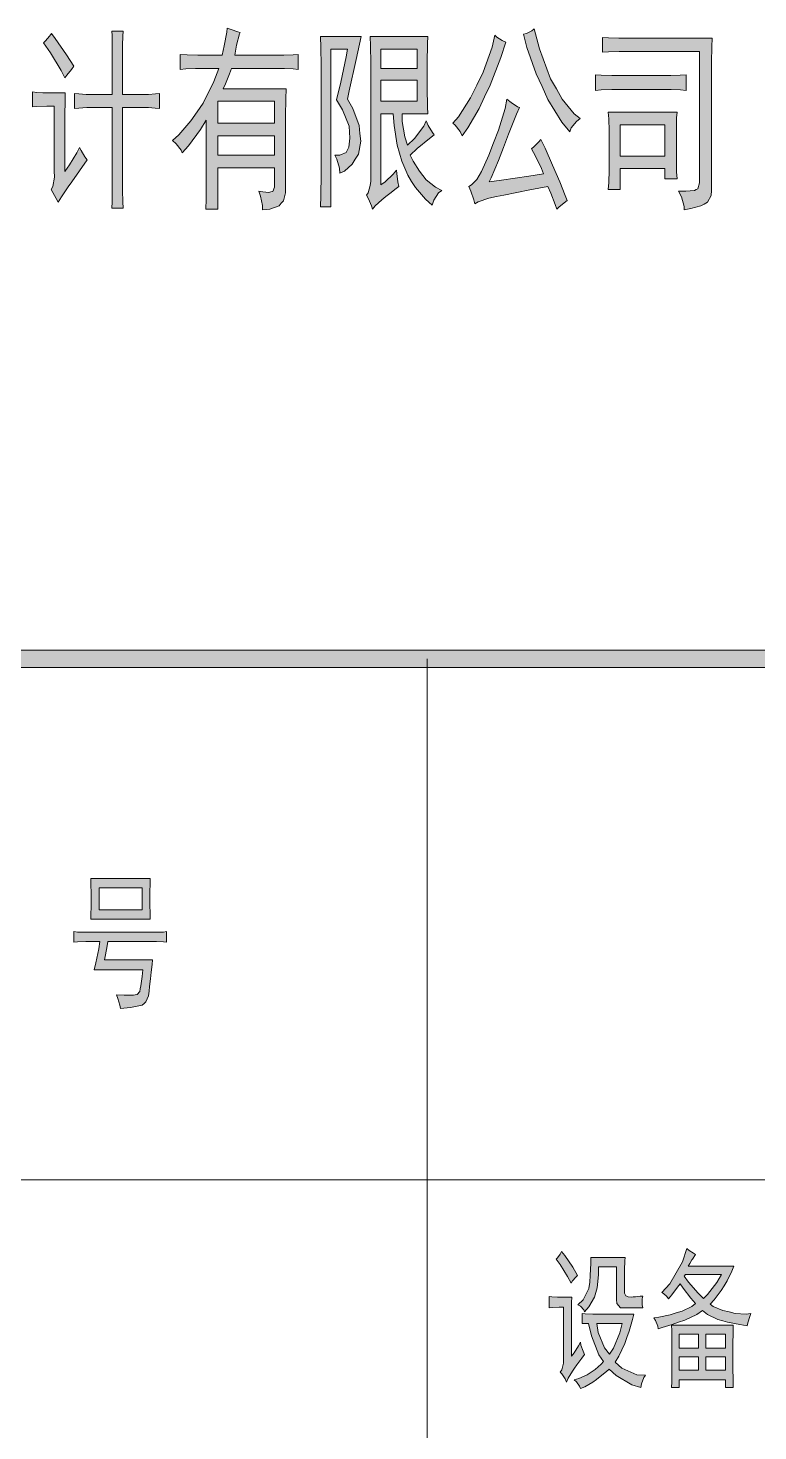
# Model space of a CAD drawing. Header units: millimetres. Extents: x 0 to 207, y 0 to 293.
# Drawn here: x 55.2 to 75.89, y 220.73 to 260.53 of the extents above; entities that cross this region are included whole.
import ezdxf

# ---------------------------------------------------------------- set-up
doc = ezdxf.new("R2010")
doc.units = ezdxf.units.MM

msp = doc.modelspace()

# ---------------------------------------------------------------- hatches: boundary and pattern name
h = msp.add_hatch(color=0)
h.dxf.hatch_style = 2
h.paths.add_polyline_path([(55.862361, 260.374694), (55.964667, 260.230056), (56.282167, 259.764389), (56.497361, 259.443361), (56.430333, 259.355167), (56.296278, 259.189361), (56.236306, 259.11175), (56.134, 259.319889), (55.830611, 259.820833), (55.629528, 260.106583), (55.685972, 260.163028), (55.802389, 260.297083)])
h = msp.add_hatch(color=0)
h.dxf.hatch_style = 2
h.paths.add_polyline_path([(57.583917, 258.646083), (57.583917, 259.753806), (57.583917, 259.976056), (57.576861, 260.31825), (57.566278, 260.438194), (57.894361, 260.438194), (57.883778, 260.297083), (57.876722, 260.039556), (57.876722, 259.930194), (57.876722, 258.646083), (58.511722, 258.646083), (58.606972, 258.646083), (58.808056, 258.656667), (58.917417, 258.66725), (58.917417, 258.247444), (58.801, 258.258028), (58.606972, 258.268611), (58.529361, 258.268611), (57.876722, 258.268611), (57.876722, 256.056694), (57.876722, 255.922639), (57.883778, 255.601611), (57.894361, 255.414639), (57.566278, 255.414639), (57.576861, 255.601611), (57.583917, 255.912056), (57.583917, 256.032), (57.583917, 258.268611), (56.977139, 258.268611), (56.86425, 258.268611), (56.631417, 258.258028), (56.515, 258.247444), (56.515, 258.66725), (56.631417, 258.656667), (56.846611, 258.646083), (56.948917, 258.646083)])
h = msp.add_hatch(color=0)
h.paths.add_polyline_path([(59.287833, 257.340806), (59.46775, 257.496028), (59.813472, 257.898194), (59.986333, 258.148667), (60.155667, 258.395611), (60.466111, 259.012972), (60.603694, 259.376333), (60.046306, 259.376333), (59.940472, 259.376333), (59.668833, 259.36575), (59.506556, 259.355167), (59.506556, 259.774972), (59.707639, 259.764389), (60.0075, 259.753806), (60.109806, 259.753806), (60.698944, 259.753806), (60.758917, 260.018389), (60.829472, 260.406444), (60.836528, 260.526389), (60.952944, 260.484056), (61.139917, 260.417028), (61.210472, 260.395861), (61.185778, 260.360583), (61.108167, 260.039556), (61.05525, 259.753806), (62.311139, 259.753806), (62.441667, 259.753806), (62.713306, 259.764389), (62.850889, 259.774972), (62.850889, 259.355167), (62.713306, 259.36575), (62.466361, 259.376333), (62.357, 259.376333), (60.96, 259.376333), (60.907083, 259.231694), (60.790667, 258.945944), (60.730694, 258.801306), (62.512222, 258.801306), (62.505167, 258.522611), (62.494583, 258.025194), (62.494583, 257.806472), (62.494583, 256.010833), (62.494583, 255.855611), (62.434611, 255.629833), (62.371111, 255.559278), (62.311139, 255.485194), (62.046556, 255.389944), (61.845472, 255.368778), (61.838417, 255.49225), (61.781972, 255.756833), (61.736111, 255.901472), (61.852528, 255.880306), (62.021861, 255.866194), (62.078306, 255.880306), (62.131222, 255.890889), (62.184139, 256.010833), (62.184139, 256.123722), (62.184139, 256.564694), (60.575472, 256.564694), (60.575472, 255.389944), (60.233278, 255.389944), (60.240333, 255.668639), (60.247389, 256.144889), (60.247389, 256.342444), (60.247389, 257.915833), (60.085111, 257.65125), (59.746444, 257.185583), (59.566528, 256.9845), (59.534778, 257.062111), (59.397194, 257.242028)])
h.paths.add_polyline_path([(62.184139, 257.827639), (62.184139, 258.448528), (60.575472, 258.448528), (60.575472, 257.827639)])
h.paths.add_polyline_path([(62.184139, 256.921), (62.184139, 257.471333), (60.575472, 257.471333), (60.575472, 256.921)])
h = msp.add_hatch(color=0)
h.dxf.hatch_style = 2
h.paths.add_polyline_path([(64.635944, 260.282972), (64.494833, 259.630333), (64.300806, 258.744861), (64.247889, 258.512028), (64.403111, 258.247444), (64.5795, 257.760611), (64.604194, 257.538361), (64.625361, 257.316111), (64.561861, 256.95275), (64.470139, 256.808111), (64.381944, 256.663472), (64.163222, 256.465917), (64.029167, 256.409472), (64.022111, 256.554111), (63.951556, 256.808111), (63.891583, 256.921), (64.029167, 256.921), (64.209083, 256.995083), (64.247889, 257.072694), (64.286694, 257.150306), (64.318444, 257.400778), (64.307861, 257.573639), (64.300806, 257.742972), (64.113833, 258.205111), (63.937444, 258.490861), (64.060917, 258.988278), (64.216139, 259.707944), (64.247889, 259.930194), (63.782222, 259.930194), (63.782222, 255.456972), (63.485889, 255.456972), (63.496472, 255.767417), (63.503528, 256.377722), (63.503528, 256.674056), (63.503528, 259.266972), (63.503528, 259.464528), (63.496472, 259.976056), (63.485889, 260.282972)])
h = msp.add_hatch(color=0)
h.paths.add_polyline_path([(66.526833, 260.282972), (66.51625, 260.085417), (66.509194, 259.531556), (66.509194, 259.178778), (66.509194, 258.833056), (66.51625, 258.293306), (66.526833, 258.092222), (65.796583, 258.092222), (65.796583, 257.880556), (65.874194, 257.439583), (65.951806, 257.20675), (66.152889, 257.393722), (66.417472, 257.739444), (66.477444, 257.894667), (66.540944, 257.760611), (66.657361, 257.559528), (66.710278, 257.496028), (66.572694, 257.393722), (66.2305, 257.107972), (66.029417, 256.921), (66.114083, 256.751667), (66.294, 256.465917), (66.385722, 256.342444), (66.477444, 256.2225), (66.749083, 256.010833), (66.929, 255.922639), (66.83375, 255.855611), (66.696167, 255.647472), (66.650306, 255.502833), (66.463333, 255.668639), (66.174056, 256.007306), (66.068222, 256.176639), (65.962389, 256.3495), (65.793056, 256.748139), (65.726028, 256.973917), (65.662528, 257.203222), (65.570806, 257.760611), (65.549639, 258.092222), (65.193333, 258.092222), (65.193333, 256.077861), (65.316806, 256.166056), (65.542583, 256.377722), (65.641361, 256.497667), (65.648417, 256.398889), (65.680167, 256.166056), (65.704861, 256.032), (65.634306, 255.979083), (65.450861, 255.834444), (65.337972, 255.74625), (65.228611, 255.658056), (65.038111, 255.481667), (64.9605, 255.389944), (64.92875, 255.481667), (64.844083, 255.679222), (64.787639, 255.788583), (64.837028, 255.855611), (64.897, 256.056694), (64.914639, 256.187222), (64.914639, 259.309306), (64.914639, 259.531556), (64.904056, 260.018389), (64.897, 260.282972)])
h.paths.add_polyline_path([(66.2305, 258.448528), (66.2305, 259.044722), (65.193333, 259.044722), (65.193333, 258.448528)])
h.paths.add_polyline_path([(66.2305, 259.376333), (66.2305, 259.930194), (65.193333, 259.930194), (65.193333, 259.376333)])
h = msp.add_hatch(color=0)
h.dxf.hatch_style = 2
h.paths.add_polyline_path([(68.742278, 260.12775), (68.594111, 259.686778), (68.290722, 258.910667), (68.1355, 258.579056), (67.980278, 258.247444), (67.662778, 257.693583), (67.5005, 257.471333), (67.440528, 257.594806), (67.306472, 257.771194), (67.239444, 257.827639), (67.401722, 258.004028), (67.740389, 258.547306), (67.920306, 258.910667), (68.096694, 259.277556), (68.354222, 259.986639), (68.431833, 260.328833), (68.48475, 260.272389), (68.639972, 260.173611)])
h = msp.add_hatch(color=0)
h.dxf.hatch_style = 2
h.paths.add_polyline_path([(69.546611, 260.505222), (69.694778, 259.940778), (70.00875, 259.090583), (70.174556, 258.801306), (70.340361, 258.512028), (70.679028, 258.092222), (70.848361, 257.958167), (70.739, 257.880556), (70.594361, 257.693583), (70.555556, 257.584222), (70.322722, 257.859389), (69.927611, 258.501444), (69.765333, 258.868333), (69.603056, 259.231694), (69.338472, 259.976056), (69.236167, 260.35), (69.320833, 260.374694), (69.476056, 260.448778)])
h = msp.add_hatch(color=0)
h.dxf.hatch_style = 2
h.paths.add_polyline_path([(74.584278, 260.240639), (74.577222, 259.997222), (74.566639, 259.563306), (74.566639, 259.376333), (74.566639, 255.922639), (74.559583, 255.778), (74.457278, 255.583972), (74.3585, 255.534583), (74.26325, 255.485194), (73.981028, 255.404056), (73.794056, 255.368778), (73.794056, 255.467556), (73.716444, 255.735667), (73.638833, 255.901472), (73.839917, 255.901472), (74.086861, 255.922639), (74.132722, 255.943806), (74.182111, 255.9685), (74.227972, 256.134306), (74.227972, 256.278944), (74.227972, 259.863167), (72.090139, 259.863167), (71.949028, 259.863167), (71.645639, 259.852583), (71.483361, 259.842), (71.483361, 260.261806), (71.645639, 260.251222), (71.941972, 260.240639), (72.0725, 260.240639)])
h = msp.add_hatch(color=0)
h.dxf.hatch_style = 2
h.paths.add_polyline_path([(73.314278, 259.178778), (73.413056, 259.178778), (73.684694, 259.189361), (73.854028, 259.199944), (73.854028, 258.755444), (73.69175, 258.769556), (73.430694, 258.780139), (73.328389, 258.780139), (71.885528, 258.780139), (71.740889, 258.780139), (71.4375, 258.769556), (71.282278, 258.755444), (71.282278, 259.199944), (71.4375, 259.189361), (71.740889, 259.178778), (71.885528, 259.178778)])
h = msp.add_hatch(color=0)
h.dxf.hatch_style = 2
h.paths.add_polyline_path([(56.250417, 258.691944), (56.243361, 258.480278), (56.236306, 258.035778), (56.236306, 257.806472), (56.236306, 256.455333), (56.366833, 256.642306), (56.574972, 256.9845), (56.652583, 257.139722), (56.698444, 257.051528), (56.807806, 256.875139), (56.871306, 256.786944), (56.437389, 256.166056), (56.335083, 256.021417), (56.141056, 255.735667), (56.049333, 255.591028), (55.992889, 255.689806), (55.894111, 255.866194), (55.84825, 255.943806), (55.901167, 256.032), (55.947028, 256.300111), (55.939972, 256.4765), (55.939972, 258.314472), (55.731833, 258.314472), (55.421389, 258.303889), (55.319083, 258.293306), (55.319083, 258.713111), (55.446083, 258.702528), (55.615417, 258.691944), (55.661278, 258.691944)])
h = msp.add_hatch(color=0)
h.dxf.hatch_style = 2
h.paths.add_polyline_path([(69.811194, 256.388306), (69.747694, 256.543528), (69.578361, 256.896306), (69.469, 257.097389), (69.546611, 257.164417), (69.677139, 257.294944), (69.733583, 257.361972), (69.85, 257.118556), (70.065194, 256.63525), (70.1675, 256.398889), (70.266278, 256.162528), (70.4215, 255.778), (70.477944, 255.636889), (70.393278, 255.569861), (70.245111, 255.446389), (70.181611, 255.389944), (70.13575, 255.524), (70.012278, 255.845028), (69.934667, 256.032), (69.416083, 255.933222), (68.682306, 255.788583), (68.470639, 255.74625), (68.255444, 255.700389), (67.952056, 255.601611), (67.856806, 255.545167), (67.835639, 255.658056), (67.750972, 255.901472), (67.687472, 256.032), (67.765083, 256.077861), (67.91325, 256.233083), (67.980278, 256.342444), (68.050833, 256.455333), (68.255444, 256.921), (68.393028, 257.273778), (68.527083, 257.626556), (68.717583, 258.247444), (68.7705, 258.512028), (68.886917, 258.41325), (69.066833, 258.293306), (69.130333, 258.268611), (69.042139, 258.081639), (68.816361, 257.517194), (68.671722, 257.139722), (68.527083, 256.765778), (68.322472, 256.278944), (68.2625, 256.166056), (68.618806, 256.211917), (69.391389, 256.321278)])
h = msp.add_hatch(color=0)
h.paths.add_polyline_path([(73.592972, 258.138083), (73.582389, 257.982861), (73.575333, 257.65125), (73.575333, 257.471333), (73.575333, 256.9845), (73.575333, 256.808111), (73.582389, 256.44475), (73.592972, 256.25425), (73.250778, 256.25425), (73.250778, 256.543528), (71.980778, 256.543528), (71.980778, 255.943806), (71.638583, 255.943806), (71.656222, 256.144889), (71.670333, 256.497667), (71.670333, 256.652889), (71.670333, 257.471333), (71.670333, 257.615972), (71.656222, 257.947583), (71.638583, 258.138083)])
h.paths.add_polyline_path([(73.250778, 256.896306), (73.250778, 257.781778), (71.980778, 257.781778), (71.980778, 256.896306)])
h = msp.add_hatch(color=0)
h.dxf.hatch_style = 2
h.paths.add_polyline_path([(201.9935, 242.883972), (201.9935, 242.390083), (25.124833, 242.390083), (25.124833, 242.883972)])
h = msp.add_hatch(color=0)
h.paths.add_polyline_path([(58.659889, 236.406972), (58.652833, 236.2835), (58.645778, 236.001278), (58.645778, 235.842528), (58.645778, 235.683778), (58.652833, 235.387444), (58.659889, 235.246333), (56.973611, 235.246333), (56.977139, 235.359222), (56.984194, 235.634389), (56.984194, 235.793139), (56.984194, 235.958944), (56.977139, 236.265861), (56.973611, 236.406972)])
h.paths.add_polyline_path([(58.427056, 235.510917), (58.427056, 236.142389), (57.206444, 236.142389), (57.206444, 235.510917)])
h = msp.add_hatch(color=0)
h.dxf.hatch_style = 2
h.paths.add_polyline_path([(58.726917, 234.879444), (58.839806, 234.879444), (59.037361, 234.8865), (59.122028, 234.897083), (59.122028, 234.597222), (59.037361, 234.604278), (58.839806, 234.614861), (58.726917, 234.614861), (57.460444, 234.614861), (57.439278, 234.498444), (57.386361, 234.240917), (57.358139, 234.099806), (58.726917, 234.099806), (58.709278, 233.96575), (58.684583, 233.7435), (58.674, 233.651778), (58.666944, 233.560056), (58.64225, 233.337806), (58.624611, 233.210806), (58.606972, 233.080278), (58.536417, 232.907417), (58.4835, 232.861556), (58.430583, 232.815694), (58.098972, 232.745139), (57.820278, 232.720444), (57.799111, 232.812167), (57.739139, 233.002667), (57.703861, 233.101444), (57.915528, 233.094389), (58.180111, 233.094389), (58.233028, 233.101444), (58.289472, 233.112028), (58.363556, 233.196694), (58.377667, 233.277833), (58.395306, 233.355444), (58.430583, 233.627083), (58.448222, 233.817583), (57.065333, 233.817583), (57.11825, 234.015139), (57.199389, 234.413778), (57.227611, 234.614861), (56.948917, 234.614861), (56.828972, 234.614861), (56.599667, 234.604278), (56.497361, 234.597222), (56.497361, 234.897083), (56.599667, 234.8865), (56.828972, 234.879444), (56.948917, 234.879444)])
h = msp.add_hatch(color=0)
h.dxf.hatch_style = 2
h.paths.add_polyline_path([(70.319194, 225.823639), (70.410917, 225.714278), (70.640222, 225.375611), (70.77075, 225.142778), (70.724889, 225.100444), (70.633167, 224.994611), (70.587306, 224.927583), (70.488528, 225.118083), (70.276861, 225.45675), (70.1675, 225.608444), (70.202778, 225.640194), (70.276861, 225.749556)])
h = msp.add_hatch(color=0)
h.dxf.hatch_style = 2
h.paths.add_polyline_path([(72.086611, 224.229083), (71.987833, 224.229083), (71.882, 224.3455), (71.874944, 224.461917), (71.874944, 225.39325), (71.363417, 225.39325), (71.363417, 225.160417), (71.328139, 224.793528), (71.289333, 224.663), (71.250528, 224.528944), (71.091778, 224.253778), (70.968306, 224.112667), (70.947139, 224.172639), (70.851889, 224.271417), (70.784861, 224.31375), (70.9295, 224.454861), (71.095306, 224.775889), (71.116472, 224.959333), (71.134111, 225.142778), (71.148222, 225.492028), (71.144694, 225.657833), (72.121889, 225.657833), (72.114833, 225.559056), (72.107778, 225.308583), (72.107778, 225.160417), (72.107778, 224.712389), (72.107778, 224.645361), (72.139528, 224.564222), (72.171278, 224.553639), (72.203028, 224.539528), (72.29475, 224.532472), (72.351194, 224.536), (72.411167, 224.539528), (72.545222, 224.553639), (72.619306, 224.560694), (72.608722, 224.479556), (72.608722, 224.31375), (72.619306, 224.229083)])
h = msp.add_hatch(color=0)
h.paths.add_polyline_path([(73.060278, 223.632889), (73.049694, 223.706972), (72.986194, 223.865722), (72.933278, 223.946861), (73.077917, 223.9645), (73.395417, 224.031528), (73.568278, 224.080917), (73.737611, 224.130306), (74.016306, 224.264361), (74.118611, 224.3455), (73.984556, 224.50425), (73.765833, 224.786472), (73.677639, 224.909944), (73.607083, 224.811167), (73.444806, 224.595972), (73.353083, 224.479556), (73.300167, 224.546583), (73.208444, 224.634778), (73.166111, 224.663), (73.391889, 224.909944), (73.748194, 225.534361), (73.875194, 225.908306), (73.935167, 225.855389), (74.055111, 225.77425), (74.118611, 225.738972), (74.026889, 225.608444), (74.00925, 225.58375), (73.952806, 225.484972), (73.910472, 225.407361), (75.201639, 225.407361), (75.148722, 225.26625), (75.011139, 224.991083), (74.926472, 224.8535), (74.841806, 224.715917), (74.64425, 224.454861), (74.527833, 224.327861), (74.619556, 224.264361), (74.891194, 224.155), (75.067583, 224.112667), (75.243972, 224.070333), (75.554417, 224.045639), (75.688472, 224.063278), (75.653194, 223.982139), (75.600278, 223.80575), (75.582639, 223.714028), (75.3745, 223.749306), (75.02525, 223.819861), (74.887667, 223.855139), (74.746556, 223.893944), (74.460806, 224.038583), (74.316167, 224.147944), (74.153889, 224.038583), (73.815222, 223.872778), (73.638833, 223.816333), (73.458917, 223.756361), (73.173167, 223.664639)])
h.paths.add_polyline_path([(73.794056, 225.125139), (73.917528, 224.959333), (74.189167, 224.645361), (74.340861, 224.493667), (74.460806, 224.603028), (74.718333, 224.945222), (74.852389, 225.174528), (73.829333, 225.174528)])
h = msp.add_hatch(color=0)
h.dxf.hatch_style = 2
h.paths.add_polyline_path([(70.608472, 224.528944), (70.604944, 224.380778), (70.597889, 224.045639), (70.597889, 223.865722), (70.597889, 222.85325), (70.671972, 222.952028), (70.8025, 223.149583), (70.851889, 223.248361), (70.869528, 223.167222), (70.9295, 222.994361), (70.968306, 222.902639), (70.894222, 222.800333), (70.753111, 222.609833), (70.689611, 222.518111), (70.626111, 222.426389), (70.509694, 222.228833), (70.456778, 222.119472), (70.417972, 222.211194), (70.329778, 222.352306), (70.283917, 222.401694), (70.329778, 222.468722), (70.375639, 222.659222), (70.375639, 222.786222), (70.375639, 224.246722), (70.255694, 224.246722), (70.051083, 224.239667), (69.969944, 224.229083), (69.969944, 224.546583), (70.044028, 224.536), (70.202778, 224.528944), (70.283917, 224.528944)])
h = msp.add_hatch(color=0)
h.paths.add_polyline_path([(70.901278, 224.063278), (70.993, 224.056222), (71.201139, 224.045639), (71.317556, 224.045639), (72.365306, 224.045639), (72.330028, 223.897472), (72.234778, 223.569389), (72.171278, 223.389472), (72.111306, 223.213083), (71.9455, 222.860306), (71.843194, 222.683917), (72.026639, 222.511056), (72.457028, 222.327611), (72.700444, 222.320556), (72.654583, 222.246472), (72.584028, 222.070083), (72.562861, 221.971306), (72.312389, 222.045389), (71.864361, 222.302917), (71.666806, 222.486361), (71.592722, 222.419333), (71.412806, 222.274694), (71.306972, 222.197083), (71.201139, 222.115944), (70.975361, 221.988944), (70.851889, 221.939556), (70.830722, 222.003056), (70.742528, 222.130056), (70.679028, 222.1865), (70.806028, 222.221778), (71.049444, 222.327611), (71.162333, 222.401694), (71.275222, 222.479306), (71.444556, 222.627472), (71.504528, 222.701556), (71.377528, 222.892056), (71.165861, 223.431806), (71.084722, 223.781056), (70.901278, 223.781056)])
h.paths.add_polyline_path([(71.677389, 222.91675), (71.793806, 223.082556), (71.973722, 223.516472), (72.04075, 223.781056), (71.317556, 223.781056), (71.359889, 223.523528), (71.539806, 223.093139)])
h = msp.add_hatch(color=0)
h.paths.add_polyline_path([(75.187528, 223.731667), (75.184, 223.5835), (75.176944, 223.142528), (75.176944, 222.85325), (75.176944, 222.5675), (75.184, 222.130056), (75.187528, 221.971306), (74.968806, 221.971306), (74.968806, 222.1865), (73.652944, 222.1865), (73.652944, 221.971306), (73.434222, 221.971306), (73.441278, 222.130056), (73.444806, 222.5675), (73.444806, 222.85325), (73.444806, 223.142528), (73.441278, 223.5835), (73.434222, 223.731667)])
h.paths.add_polyline_path([(74.968806, 223.082556), (74.968806, 223.481194), (74.411417, 223.481194), (74.411417, 223.082556)])
h.paths.add_polyline_path([(74.19975, 223.082556), (74.19975, 223.481194), (73.652944, 223.481194), (73.652944, 223.082556)])
h.paths.add_polyline_path([(74.968806, 222.454611), (74.968806, 222.835611), (74.411417, 222.835611), (74.411417, 222.454611)])
h.paths.add_polyline_path([(74.19975, 222.454611), (74.19975, 222.835611), (73.652944, 222.835611), (73.652944, 222.454611)])

# ---------------------------------------------------------------- linework, layer by layer
at = {"color": 0, "lineweight": 0}
for points in [[(55.862361, 260.374694), (55.964667, 260.230056), (56.282167, 259.764389), (56.497361, 259.443361), (56.430333, 259.355167), (56.296278, 259.189361), (56.236306, 259.11175), (56.134, 259.319889), (55.830611, 259.820833), (55.629528, 260.106583), (55.685972, 260.163028), (55.802389, 260.297083)], [(57.583917, 258.646083), (57.583917, 259.753806), (57.583917, 259.976056), (57.576861, 260.31825), (57.566278, 260.438194), (57.894361, 260.438194), (57.883778, 260.297083), (57.876722, 260.039556), (57.876722, 259.930194), (57.876722, 258.646083), (58.511722, 258.646083), (58.606972, 258.646083), (58.808056, 258.656667), (58.917417, 258.66725), (58.917417, 258.247444), (58.801, 258.258028), (58.606972, 258.268611), (58.529361, 258.268611), (57.876722, 258.268611), (57.876722, 256.056694), (57.876722, 255.922639), (57.883778, 255.601611), (57.894361, 255.414639), (57.566278, 255.414639), (57.576861, 255.601611), (57.583917, 255.912056), (57.583917, 256.032), (57.583917, 258.268611), (56.977139, 258.268611), (56.86425, 258.268611), (56.631417, 258.258028), (56.515, 258.247444), (56.515, 258.66725), (56.631417, 258.656667), (56.846611, 258.646083), (56.948917, 258.646083)], [(59.287833, 257.340806), (59.46775, 257.496028), (59.813472, 257.898194), (59.986333, 258.148667), (60.155667, 258.395611), (60.466111, 259.012972), (60.603694, 259.376333), (60.046306, 259.376333), (59.940472, 259.376333), (59.668833, 259.36575), (59.506556, 259.355167), (59.506556, 259.774972), (59.707639, 259.764389), (60.0075, 259.753806), (60.109806, 259.753806), (60.698944, 259.753806), (60.758917, 260.018389), (60.829472, 260.406444), (60.836528, 260.526389), (60.952944, 260.484056), (61.139917, 260.417028), (61.210472, 260.395861), (61.185778, 260.360583), (61.108167, 260.039556), (61.05525, 259.753806), (62.311139, 259.753806), (62.441667, 259.753806), (62.713306, 259.764389), (62.850889, 259.774972), (62.850889, 259.355167), (62.713306, 259.36575), (62.466361, 259.376333), (62.357, 259.376333), (60.96, 259.376333), (60.907083, 259.231694), (60.790667, 258.945944), (60.730694, 258.801306), (62.512222, 258.801306), (62.505167, 258.522611), (62.494583, 258.025194), (62.494583, 257.806472), (62.494583, 256.010833), (62.494583, 255.855611), (62.434611, 255.629833), (62.371111, 255.559278), (62.311139, 255.485194), (62.046556, 255.389944), (61.845472, 255.368778), (61.838417, 255.49225), (61.781972, 255.756833), (61.736111, 255.901472), (61.852528, 255.880306), (62.021861, 255.866194), (62.078306, 255.880306), (62.131222, 255.890889), (62.184139, 256.010833), (62.184139, 256.123722), (62.184139, 256.564694), (60.575472, 256.564694), (60.575472, 255.389944), (60.233278, 255.389944), (60.240333, 255.668639), (60.247389, 256.144889), (60.247389, 256.342444), (60.247389, 257.915833), (60.085111, 257.65125), (59.746444, 257.185583), (59.566528, 256.9845), (59.534778, 257.062111), (59.397194, 257.242028)], [(64.635944, 260.282972), (64.494833, 259.630333), (64.300806, 258.744861), (64.247889, 258.512028), (64.403111, 258.247444), (64.5795, 257.760611), (64.604194, 257.538361), (64.625361, 257.316111), (64.561861, 256.95275), (64.470139, 256.808111), (64.381944, 256.663472), (64.163222, 256.465917), (64.029167, 256.409472), (64.022111, 256.554111), (63.951556, 256.808111), (63.891583, 256.921), (64.029167, 256.921), (64.209083, 256.995083), (64.247889, 257.072694), (64.286694, 257.150306), (64.318444, 257.400778), (64.307861, 257.573639), (64.300806, 257.742972), (64.113833, 258.205111), (63.937444, 258.490861), (64.060917, 258.988278), (64.216139, 259.707944), (64.247889, 259.930194), (63.782222, 259.930194), (63.782222, 255.456972), (63.485889, 255.456972), (63.496472, 255.767417), (63.503528, 256.377722), (63.503528, 256.674056), (63.503528, 259.266972), (63.503528, 259.464528), (63.496472, 259.976056), (63.485889, 260.282972)], [(66.526833, 260.282972), (66.51625, 260.085417), (66.509194, 259.531556), (66.509194, 259.178778), (66.509194, 258.833056), (66.51625, 258.293306), (66.526833, 258.092222), (65.796583, 258.092222), (65.796583, 257.880556), (65.874194, 257.439583), (65.951806, 257.20675), (66.152889, 257.393722), (66.417472, 257.739444), (66.477444, 257.894667), (66.540944, 257.760611), (66.657361, 257.559528), (66.710278, 257.496028), (66.572694, 257.393722), (66.2305, 257.107972), (66.029417, 256.921), (66.114083, 256.751667), (66.294, 256.465917), (66.385722, 256.342444), (66.477444, 256.2225), (66.749083, 256.010833), (66.929, 255.922639), (66.83375, 255.855611), (66.696167, 255.647472), (66.650306, 255.502833), (66.463333, 255.668639), (66.174056, 256.007306), (66.068222, 256.176639), (65.962389, 256.3495), (65.793056, 256.748139), (65.726028, 256.973917), (65.662528, 257.203222), (65.570806, 257.760611), (65.549639, 258.092222), (65.193333, 258.092222), (65.193333, 256.077861), (65.316806, 256.166056), (65.542583, 256.377722), (65.641361, 256.497667), (65.648417, 256.398889), (65.680167, 256.166056), (65.704861, 256.032), (65.634306, 255.979083), (65.450861, 255.834444), (65.337972, 255.74625), (65.228611, 255.658056), (65.038111, 255.481667), (64.9605, 255.389944), (64.92875, 255.481667), (64.844083, 255.679222), (64.787639, 255.788583), (64.837028, 255.855611), (64.897, 256.056694), (64.914639, 256.187222), (64.914639, 259.309306), (64.914639, 259.531556), (64.904056, 260.018389), (64.897, 260.282972)], [(68.742278, 260.12775), (68.594111, 259.686778), (68.290722, 258.910667), (68.1355, 258.579056), (67.980278, 258.247444), (67.662778, 257.693583), (67.5005, 257.471333), (67.440528, 257.594806), (67.306472, 257.771194), (67.239444, 257.827639), (67.401722, 258.004028), (67.740389, 258.547306), (67.920306, 258.910667), (68.096694, 259.277556), (68.354222, 259.986639), (68.431833, 260.328833), (68.48475, 260.272389), (68.639972, 260.173611)], [(69.546611, 260.505222), (69.694778, 259.940778), (70.00875, 259.090583), (70.174556, 258.801306), (70.340361, 258.512028), (70.679028, 258.092222), (70.848361, 257.958167), (70.739, 257.880556), (70.594361, 257.693583), (70.555556, 257.584222), (70.322722, 257.859389), (69.927611, 258.501444), (69.765333, 258.868333), (69.603056, 259.231694), (69.338472, 259.976056), (69.236167, 260.35), (69.320833, 260.374694), (69.476056, 260.448778)], [(74.584278, 260.240639), (74.577222, 259.997222), (74.566639, 259.563306), (74.566639, 259.376333), (74.566639, 255.922639), (74.559583, 255.778), (74.457278, 255.583972), (74.3585, 255.534583), (74.26325, 255.485194), (73.981028, 255.404056), (73.794056, 255.368778), (73.794056, 255.467556), (73.716444, 255.735667), (73.638833, 255.901472), (73.839917, 255.901472), (74.086861, 255.922639), (74.132722, 255.943806), (74.182111, 255.9685), (74.227972, 256.134306), (74.227972, 256.278944), (74.227972, 259.863167), (72.090139, 259.863167), (71.949028, 259.863167), (71.645639, 259.852583), (71.483361, 259.842), (71.483361, 260.261806), (71.645639, 260.251222), (71.941972, 260.240639), (72.0725, 260.240639)], [(66.2305, 259.376333), (66.2305, 259.930194), (65.193333, 259.930194), (65.193333, 259.376333)], [(66.2305, 258.448528), (66.2305, 259.044722), (65.193333, 259.044722), (65.193333, 258.448528)], [(73.314278, 259.178778), (73.413056, 259.178778), (73.684694, 259.189361), (73.854028, 259.199944), (73.854028, 258.755444), (73.69175, 258.769556), (73.430694, 258.780139), (73.328389, 258.780139), (71.885528, 258.780139), (71.740889, 258.780139), (71.4375, 258.769556), (71.282278, 258.755444), (71.282278, 259.199944), (71.4375, 259.189361), (71.740889, 259.178778), (71.885528, 259.178778)], [(56.250417, 258.691944), (56.243361, 258.480278), (56.236306, 258.035778), (56.236306, 257.806472), (56.236306, 256.455333), (56.366833, 256.642306), (56.574972, 256.9845), (56.652583, 257.139722), (56.698444, 257.051528), (56.807806, 256.875139), (56.871306, 256.786944), (56.437389, 256.166056), (56.335083, 256.021417), (56.141056, 255.735667), (56.049333, 255.591028), (55.992889, 255.689806), (55.894111, 255.866194), (55.84825, 255.943806), (55.901167, 256.032), (55.947028, 256.300111), (55.939972, 256.4765), (55.939972, 258.314472), (55.731833, 258.314472), (55.421389, 258.303889), (55.319083, 258.293306), (55.319083, 258.713111), (55.446083, 258.702528), (55.615417, 258.691944), (55.661278, 258.691944)], [(62.184139, 257.827639), (62.184139, 258.448528), (60.575472, 258.448528), (60.575472, 257.827639)], [(69.811194, 256.388306), (69.747694, 256.543528), (69.578361, 256.896306), (69.469, 257.097389), (69.546611, 257.164417), (69.677139, 257.294944), (69.733583, 257.361972), (69.85, 257.118556), (70.065194, 256.63525), (70.1675, 256.398889), (70.266278, 256.162528), (70.4215, 255.778), (70.477944, 255.636889), (70.393278, 255.569861), (70.245111, 255.446389), (70.181611, 255.389944), (70.13575, 255.524), (70.012278, 255.845028), (69.934667, 256.032), (69.416083, 255.933222), (68.682306, 255.788583), (68.470639, 255.74625), (68.255444, 255.700389), (67.952056, 255.601611), (67.856806, 255.545167), (67.835639, 255.658056), (67.750972, 255.901472), (67.687472, 256.032), (67.765083, 256.077861), (67.91325, 256.233083), (67.980278, 256.342444), (68.050833, 256.455333), (68.255444, 256.921), (68.393028, 257.273778), (68.527083, 257.626556), (68.717583, 258.247444), (68.7705, 258.512028), (68.886917, 258.41325), (69.066833, 258.293306), (69.130333, 258.268611), (69.042139, 258.081639), (68.816361, 257.517194), (68.671722, 257.139722), (68.527083, 256.765778), (68.322472, 256.278944), (68.2625, 256.166056), (68.618806, 256.211917), (69.391389, 256.321278)], [(73.592972, 258.138083), (73.582389, 257.982861), (73.575333, 257.65125), (73.575333, 257.471333), (73.575333, 256.9845), (73.575333, 256.808111), (73.582389, 256.44475), (73.592972, 256.25425), (73.250778, 256.25425), (73.250778, 256.543528), (71.980778, 256.543528), (71.980778, 255.943806), (71.638583, 255.943806), (71.656222, 256.144889), (71.670333, 256.497667), (71.670333, 256.652889), (71.670333, 257.471333), (71.670333, 257.615972), (71.656222, 257.947583), (71.638583, 258.138083)], [(62.184139, 256.921), (62.184139, 257.471333), (60.575472, 257.471333), (60.575472, 256.921)], [(73.250778, 256.896306), (73.250778, 257.781778), (71.980778, 257.781778), (71.980778, 256.896306)], [(201.9935, 242.883972), (201.9935, 242.390083), (25.124833, 242.390083), (25.124833, 242.883972)], [(58.659889, 236.406972), (58.652833, 236.2835), (58.645778, 236.001278), (58.645778, 235.842528), (58.645778, 235.683778), (58.652833, 235.387444), (58.659889, 235.246333), (56.973611, 235.246333), (56.977139, 235.359222), (56.984194, 235.634389), (56.984194, 235.793139), (56.984194, 235.958944), (56.977139, 236.265861), (56.973611, 236.406972)], [(58.427056, 235.510917), (58.427056, 236.142389), (57.206444, 236.142389), (57.206444, 235.510917)], [(58.726917, 234.879444), (58.839806, 234.879444), (59.037361, 234.8865), (59.122028, 234.897083), (59.122028, 234.597222), (59.037361, 234.604278), (58.839806, 234.614861), (58.726917, 234.614861), (57.460444, 234.614861), (57.439278, 234.498444), (57.386361, 234.240917), (57.358139, 234.099806), (58.726917, 234.099806), (58.709278, 233.96575), (58.684583, 233.7435), (58.674, 233.651778), (58.666944, 233.560056), (58.64225, 233.337806), (58.624611, 233.210806), (58.606972, 233.080278), (58.536417, 232.907417), (58.4835, 232.861556), (58.430583, 232.815694), (58.098972, 232.745139), (57.820278, 232.720444), (57.799111, 232.812167), (57.739139, 233.002667), (57.703861, 233.101444), (57.915528, 233.094389), (58.180111, 233.094389), (58.233028, 233.101444), (58.289472, 233.112028), (58.363556, 233.196694), (58.377667, 233.277833), (58.395306, 233.355444), (58.430583, 233.627083), (58.448222, 233.817583), (57.065333, 233.817583), (57.11825, 234.015139), (57.199389, 234.413778), (57.227611, 234.614861), (56.948917, 234.614861), (56.828972, 234.614861), (56.599667, 234.604278), (56.497361, 234.597222), (56.497361, 234.897083), (56.599667, 234.8865), (56.828972, 234.879444), (56.948917, 234.879444)], [(70.319194, 225.823639), (70.410917, 225.714278), (70.640222, 225.375611), (70.77075, 225.142778), (70.724889, 225.100444), (70.633167, 224.994611), (70.587306, 224.927583), (70.488528, 225.118083), (70.276861, 225.45675), (70.1675, 225.608444), (70.202778, 225.640194), (70.276861, 225.749556)], [(72.086611, 224.229083), (71.987833, 224.229083), (71.882, 224.3455), (71.874944, 224.461917), (71.874944, 225.39325), (71.363417, 225.39325), (71.363417, 225.160417), (71.328139, 224.793528), (71.289333, 224.663), (71.250528, 224.528944), (71.091778, 224.253778), (70.968306, 224.112667), (70.947139, 224.172639), (70.851889, 224.271417), (70.784861, 224.31375), (70.9295, 224.454861), (71.095306, 224.775889), (71.116472, 224.959333), (71.134111, 225.142778), (71.148222, 225.492028), (71.144694, 225.657833), (72.121889, 225.657833), (72.114833, 225.559056), (72.107778, 225.308583), (72.107778, 225.160417), (72.107778, 224.712389), (72.107778, 224.645361), (72.139528, 224.564222), (72.171278, 224.553639), (72.203028, 224.539528), (72.29475, 224.532472), (72.351194, 224.536), (72.411167, 224.539528), (72.545222, 224.553639), (72.619306, 224.560694), (72.608722, 224.479556), (72.608722, 224.31375), (72.619306, 224.229083)], [(73.060278, 223.632889), (73.049694, 223.706972), (72.986194, 223.865722), (72.933278, 223.946861), (73.077917, 223.9645), (73.395417, 224.031528), (73.568278, 224.080917), (73.737611, 224.130306), (74.016306, 224.264361), (74.118611, 224.3455), (73.984556, 224.50425), (73.765833, 224.786472), (73.677639, 224.909944), (73.607083, 224.811167), (73.444806, 224.595972), (73.353083, 224.479556), (73.300167, 224.546583), (73.208444, 224.634778), (73.166111, 224.663), (73.391889, 224.909944), (73.748194, 225.534361), (73.875194, 225.908306), (73.935167, 225.855389), (74.055111, 225.77425), (74.118611, 225.738972), (74.026889, 225.608444), (74.00925, 225.58375), (73.952806, 225.484972), (73.910472, 225.407361), (75.201639, 225.407361), (75.148722, 225.26625), (75.011139, 224.991083), (74.926472, 224.8535), (74.841806, 224.715917), (74.64425, 224.454861), (74.527833, 224.327861), (74.619556, 224.264361), (74.891194, 224.155), (75.067583, 224.112667), (75.243972, 224.070333), (75.554417, 224.045639), (75.688472, 224.063278), (75.653194, 223.982139), (75.600278, 223.80575), (75.582639, 223.714028), (75.3745, 223.749306), (75.02525, 223.819861), (74.887667, 223.855139), (74.746556, 223.893944), (74.460806, 224.038583), (74.316167, 224.147944), (74.153889, 224.038583), (73.815222, 223.872778), (73.638833, 223.816333), (73.458917, 223.756361), (73.173167, 223.664639)], [(73.794056, 225.125139), (73.917528, 224.959333), (74.189167, 224.645361), (74.340861, 224.493667), (74.460806, 224.603028), (74.718333, 224.945222), (74.852389, 225.174528), (73.829333, 225.174528)], [(70.608472, 224.528944), (70.604944, 224.380778), (70.597889, 224.045639), (70.597889, 223.865722), (70.597889, 222.85325), (70.671972, 222.952028), (70.8025, 223.149583), (70.851889, 223.248361), (70.869528, 223.167222), (70.9295, 222.994361), (70.968306, 222.902639), (70.894222, 222.800333), (70.753111, 222.609833), (70.689611, 222.518111), (70.626111, 222.426389), (70.509694, 222.228833), (70.456778, 222.119472), (70.417972, 222.211194), (70.329778, 222.352306), (70.283917, 222.401694), (70.329778, 222.468722), (70.375639, 222.659222), (70.375639, 222.786222), (70.375639, 224.246722), (70.255694, 224.246722), (70.051083, 224.239667), (69.969944, 224.229083), (69.969944, 224.546583), (70.044028, 224.536), (70.202778, 224.528944), (70.283917, 224.528944)], [(70.901278, 224.063278), (70.993, 224.056222), (71.201139, 224.045639), (71.317556, 224.045639), (72.365306, 224.045639), (72.330028, 223.897472), (72.234778, 223.569389), (72.171278, 223.389472), (72.111306, 223.213083), (71.9455, 222.860306), (71.843194, 222.683917), (72.026639, 222.511056), (72.457028, 222.327611), (72.700444, 222.320556), (72.654583, 222.246472), (72.584028, 222.070083), (72.562861, 221.971306), (72.312389, 222.045389), (71.864361, 222.302917), (71.666806, 222.486361), (71.592722, 222.419333), (71.412806, 222.274694), (71.306972, 222.197083), (71.201139, 222.115944), (70.975361, 221.988944), (70.851889, 221.939556), (70.830722, 222.003056), (70.742528, 222.130056), (70.679028, 222.1865), (70.806028, 222.221778), (71.049444, 222.327611), (71.162333, 222.401694), (71.275222, 222.479306), (71.444556, 222.627472), (71.504528, 222.701556), (71.377528, 222.892056), (71.165861, 223.431806), (71.084722, 223.781056), (70.901278, 223.781056)], [(71.677389, 222.91675), (71.793806, 223.082556), (71.973722, 223.516472), (72.04075, 223.781056), (71.317556, 223.781056), (71.359889, 223.523528), (71.539806, 223.093139)], [(75.187528, 223.731667), (75.184, 223.5835), (75.176944, 223.142528), (75.176944, 222.85325), (75.176944, 222.5675), (75.184, 222.130056), (75.187528, 221.971306), (74.968806, 221.971306), (74.968806, 222.1865), (73.652944, 222.1865), (73.652944, 221.971306), (73.434222, 221.971306), (73.441278, 222.130056), (73.444806, 222.5675), (73.444806, 222.85325), (73.444806, 223.142528), (73.441278, 223.5835), (73.434222, 223.731667)], [(74.19975, 223.082556), (74.19975, 223.481194), (73.652944, 223.481194), (73.652944, 223.082556)], [(74.968806, 223.082556), (74.968806, 223.481194), (74.411417, 223.481194), (74.411417, 223.082556)], [(74.19975, 222.454611), (74.19975, 222.835611), (73.652944, 222.835611), (73.652944, 222.454611)], [(74.968806, 222.454611), (74.968806, 222.835611), (74.411417, 222.835611), (74.411417, 222.454611)]]:
    msp.add_lwpolyline(points, close=True, dxfattribs=at)
for points in [[(66.509194, 242.637028), (66.509194, 15.889111)], [(25.124833, 227.859167), (201.9935, 227.859167)]]:
    msp.add_lwpolyline(points, dxfattribs=at)

doc.saveas('drawing.dxf')
